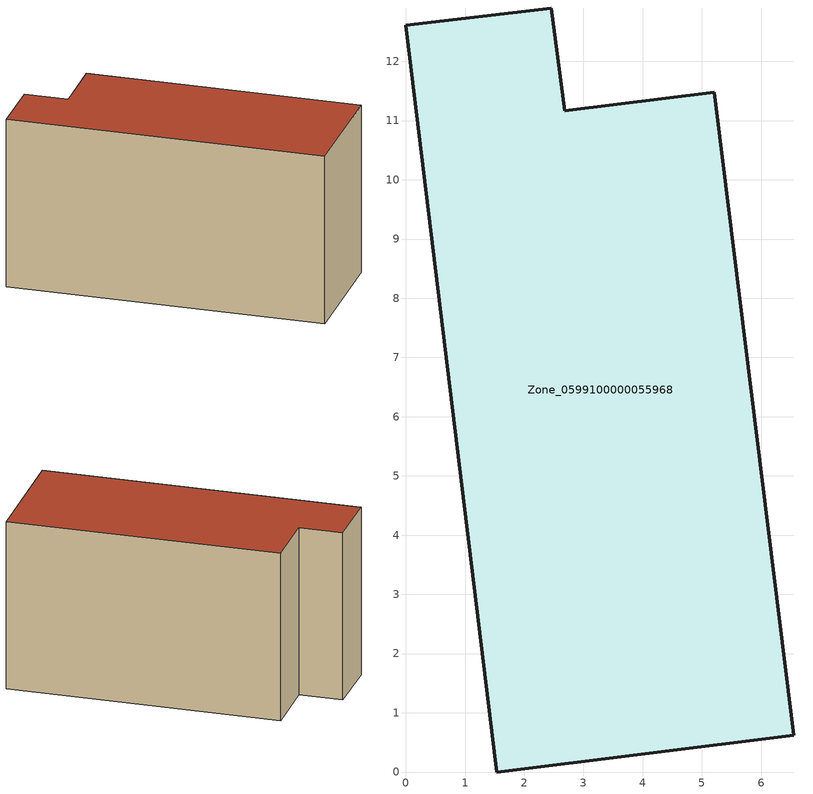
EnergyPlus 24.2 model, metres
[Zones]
Zone_0599100000055968
 floor ground (C_G): 1.54,0 0,12.61 2.46,12.9 2.68,11.17 5.21,11.48 6.55,0.62 z0
 wall outside (C_F): 1.54,0 6.55,0.62 5.21,11.48 2.68,11.17 2.46,12.9 0,12.61 1.54,0 z0:7
 roof outside (C_R): 0,12.61 1.54,0 6.55,0.62 5.21,11.48 2.68,11.17 2.46,12.9 z7
[BUILDING]
Pand.0599100000055968: North Axis=0; Terrain=City; Loads Convergence Tolerance Value=0.04; Temperature Convergence Tolerance Value=0.4; Solar Distribution=FullExterior; Maximum Number of Warmup Days=25; Minimum Number of Warmup Days=1
[Site:Location]
Rotterdam.The.Hague.AP_ZH_NLD Design_Conditions: Latitude=51.96; Longitude=4.45; Time Zone=1; Elevation=-4.5
[SITE:GROUNDTEMPERATURE:BUILDINGSURFACE]
18, 18, 18, 18, 18, 18, 18, 18, 18, 18, 18, 18
[MATERIAL] Thermal Absorptance=0.9; Solar Absorptance=0.7; Visible Absorptance=0.7
Name | Roughness | Thickness | Conductivity | Density | Specific Heat
G.TI.1992-2005 | MediumSmooth | 0.15 | 0.06 | 540 | 1210
F.TI.1992-2005 | Rough | 0.3 | 0.12 | 1920 | 840
R.TI.1992-2005 | MediumRough | 0.2 | 0.08 | 1500 | 1000
[CONSTRUCTION]
C_G: G.TI.1992-2005
C_F: F.TI.1992-2005
C_R: R.TI.1992-2005
[ZONE]
Zone_0599100000055968: Type=1; Multiplier=1; Ceiling Height=Autocalculate; Volume=Autocalculate; Floor Area=autocalculate; Part of Total Floor Area=Yes
[ZONEINFILTRATION:DESIGNFLOWRATE]
Infil_Zone_0599100000055968: Zone or ZoneList or Space or SpaceList=Zone_0599100000055968; Schedule=AlwaysOn; Design Flow Rate Calculation Method=Flow/Area; Flow Rate per Floor Area=0.0015; Constant Term Coefficient=1; Temperature Term Coefficient=0; Velocity Term Coefficient=0; Velocity Squared Term Coefficient=0
[HVACTEMPLATE:ZONE:IDEALLOADSAIRSYSTEM]
Zone_0599100000055968: Maximum Heating Supply Air Temperature=50; Minimum Cooling Supply Air Temperature=13; Maximum Heating Supply Air Humidity Ratio=0.0156; Minimum Cooling Supply Air Humidity Ratio=0.0077; Heating Limit=NoLimit; Cooling Limit=NoLimit; Dehumidification Control Type=ConstantSensibleHeatRatio; Cooling Sensible Heat Ratio=0.7; Dehumidification Setpoint=60; Humidification Control Type=None; Humidification Setpoint=30; Outdoor Air Method=None; Outdoor Air Flow Rate per Person=0.00944; Outdoor Air Flow Rate per Zone Floor Area=0; Outdoor Air Flow Rate per Zone=0; Demand Controlled Ventilation Type=None; Outdoor Air Economizer Type=NoEconomizer; Heat Recovery Type=None; Sensible Heat Recovery Effectiveness=0.7; Latent Heat Recovery Effectiveness=0.65
[ZONECONTROL:THERMOSTAT]
ThermostatControl_Zone_0599100000055968: Zone or ZoneList=Zone_0599100000055968; Control Type Schedule=DualSetpointControlType; Control 1=Thermostat_Zone_0599100000055968; Temperature Difference Between Cutout And Setpoint=0
[THERMOSTATSETPOINT:DUALSETPOINT]
Thermostat_Zone_0599100000055968: Heating Setpoint Temperature Schedule=HeatingSetpoint_Zone_0599100000055968; Cooling Setpoint Temperature Schedule=CoolingSetpoint_Zone_0599100000055968
[SCHEDULE:COMPACT]
HeatingSetpoint_Zone_0599100000055968: Through: 12/31, For: AllDays, Until: 24:00, 21
CoolingSetpoint_Zone_0599100000055968: Through: 12/31, For: AllDays, Until: 24:00, 24
DualSetpointControlType: Through: 12/31, For: AllDays, Until: 24:00, 4
AlwaysOn: Through: 12/31, For: AllDays, Until: 24:00, 1
